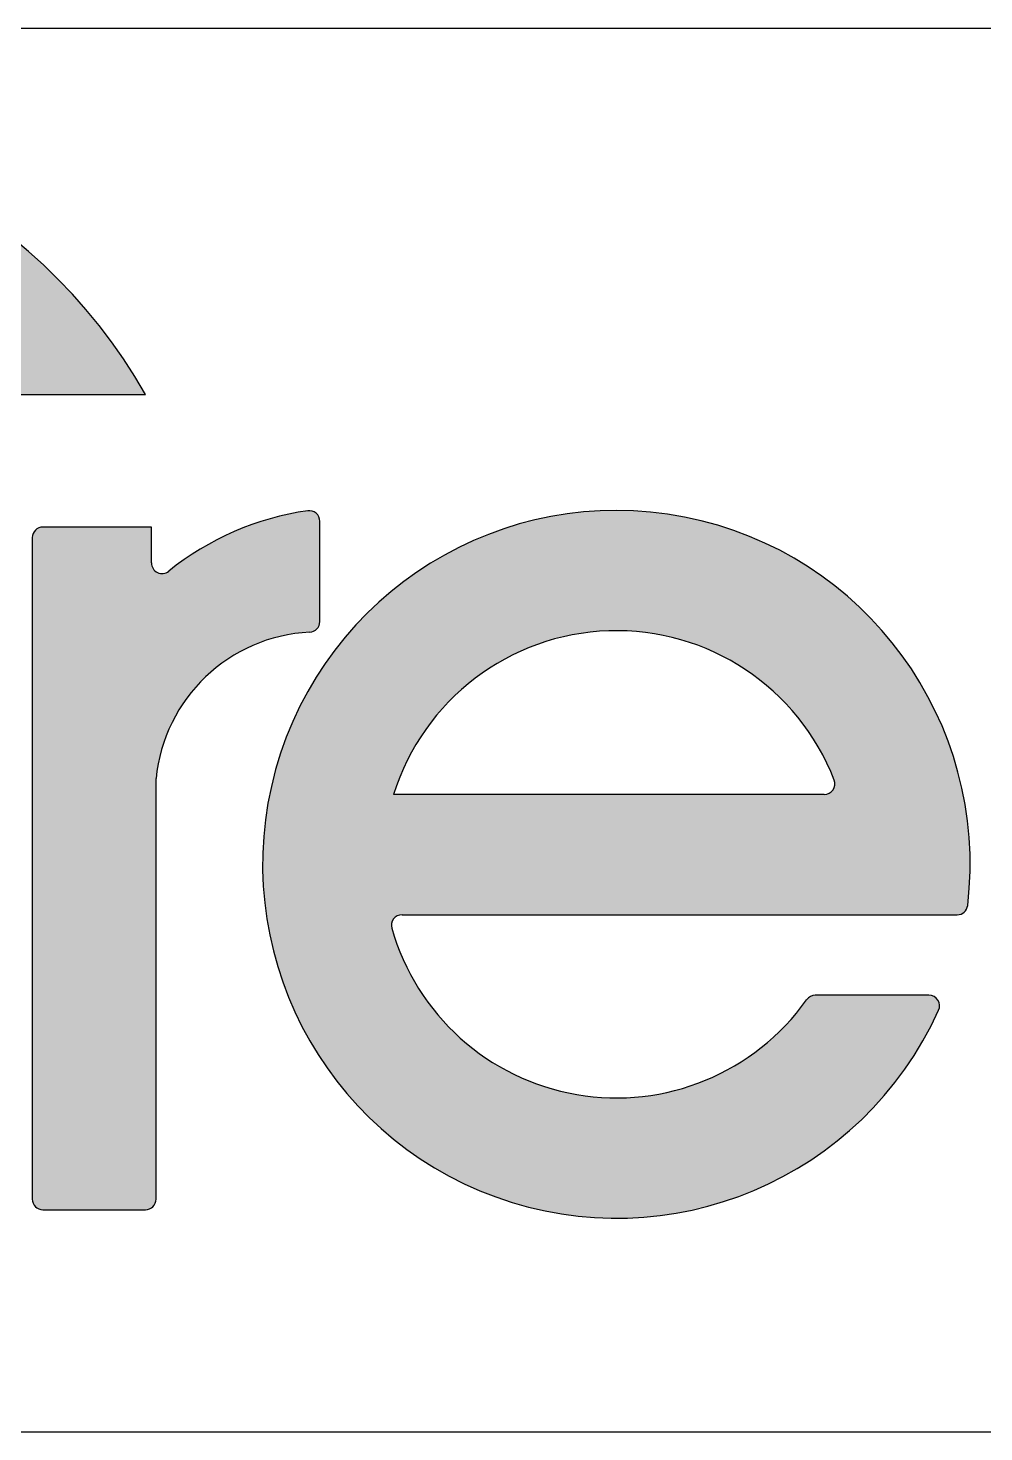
# Model space of a CAD drawing. Header units: millimetres. Extents: x 0.4 to 53.6, y 0.4 to 34.5.
# Drawn here: x 40.233 to 41.179, y 6.606 to 7.995 of the extents above; entities that cross this region are included whole.
import ezdxf

# ---------------------------------------------------------------- set-up
doc = ezdxf.new("R2010")
doc.units = ezdxf.units.MM
doc.header["$LTSCALE"] = 0.125
doc.layers.add('AM_VIS', color=179, linetype='Continuous', lineweight=35)
doc.layers.add('FORMAT', color=7, linetype='Continuous')
doc.layers.add('SLD-0', color=179, linetype='Continuous')

# ---------------------------------------------------------------- blocks, each defined once
blk = doc.blocks.new('Block2')
at = {"linetype": 'Continuous', "true_color": 0x191924}
h = blk.add_hatch(color=250, dxfattribs=at)
edge = h.paths.add_edge_path(flags=0)
edge.add_arc((0.294378019261137, 0.0316124817148163), 0.0037500000000007, 301.3176686253508, 360.0000000000008)
edge.add_line((0.2981280192611377, 0.0316124817148163), (0.2981280192611377, 0.0760471035220417))
edge.add_arc((0.2943780192611379, 0.0760471035220409), 0.0037499999999999, 1.31463e-11, 129.887150009614)
edge.add_arc((0.1949799975000002, 0.1949799975000002), 0.1512500000000008, 40.31559131436558, 309.8871500096082, ccw=False)
edge.add_arc((0.3131663035619852, 0.2952645778671911), 0.0037500000000013, 220.3155913143495, 269.9999999999872)
edge.add_line((0.3131663035619843, 0.2915145778671899), (0.3643856474011493, 0.29151457786719))
edge.add_arc((0.1949799975000002, 0.1949799975000002), 0.1949799975000001, 29.6763391209449, 301.3176686253514)
h = blk.add_hatch(color=250, dxfattribs=at)
edge = h.paths.add_edge_path(flags=0)
edge.add_arc((0.4222546037474825, 0.211249373986542), 0.0037500000000008, 272.7543407976847, 359.999999999994)
edge.add_line((0.4260046037474832, 0.2112493739865415), (0.4260046037474832, 0.2467038170600954))
edge.add_arc((0.4222546037474821, 0.2467038170600945), 0.0037500000000009, 1.31463e-11, 98.09988033883481)
edge.add_arc((0.4359621604126773, 0.1503880618177731), 0.1010362879219289, 98.09988033882729, 128.8459191946613)
edge.add_arc((0.3702372452810765, 0.2319993457643036), 0.0037499999999998, 180, 308.84591919465436, ccw=False)
edge.add_line((0.3664872452810767, 0.2319993457643036), (0.3664872452810767, 0.2446825181876104))
edge.add_line((0.3664872452810767, 0.2446825181876104), (0.3281068426820429, 0.2446825181876104))
edge.add_arc((0.3281068426820434, 0.2409325181876097), 0.0037500000000007, 90.00000000000679, 180.000000000014)
edge.add_line((0.3243568426820427, 0.2409325181876088), (0.3243568426820427, 0.0071635061742754))
edge.add_arc((0.3281068426820429, 0.0071635061742754), 0.0037500000000003, 180, 270.0000000000008)
edge.add_line((0.3281068426820429, 0.0034135061742751), (0.3643568426820428, 0.0034135061742751))
edge.add_arc((0.3643568426820428, 0.0071635061742754), 0.0037500000000003, 270.0000000000008, 360.0000000000008)
edge.add_line((0.3681068426820431, 0.0071635061742754), (0.3681068426820431, 0.1557695603835478))
edge.add_arc((0.4251908582147456, 0.1502164855930765), 0.0573534782638893, 92.75434079769661, 174.4438074686495, ccw=False)
at = {"layer": 'AM_VIS'}
h = blk.add_hatch(color=256, dxfattribs=at)
edge = h.paths.add_edge_path(flags=0)
edge.add_arc((0.6513593003585325, 0.1114234368407145), 0.00375, 270.0000000000008, 353.3385492886122)
edge.add_arc((0.5308689215349307, 0.1254956236671017), 0.1250593476659233, 353.3385492886082, 695.6324183235639)
edge.add_arc((0.6413716991753682, 0.0754447099403778), 0.0037500000000001, 335.6324183235619, 450.0000000000008)
edge.add_line((0.6413716991753682, 0.0791947099403781), (0.601183994809709, 0.0791947099403781))
edge.add_arc((0.6011839948097097, 0.0754447099403778), 0.0037500000000005, 90.0000000000119, 144.556390282229)
edge.add_arc((0.5308689215349307, 0.1254956236671017), 0.0825593476659246, 195.8861210753264, 324.55639028221384, ccw=False)
edge.add_arc((0.4550694885881341, 0.1039234368407135), 0.0037500000000007, 90.00000000001188, 195.8861210753346, ccw=False)
edge.add_line((0.4550694885881333, 0.1076734368407142), (0.6513593003585325, 0.1076734368407142))
edge = h.paths.add_edge_path(flags=0)
edge.add_arc((0.5308689215349307, 0.1254956236671017), 0.0825593476659252, 21.144190536697693, 162.6078540808882, ccw=False)
edge.add_arc((0.6043724773516037, 0.1539234368407145), 0.0037499999999999, -90.00000000001438, 21.144190536695703, ccw=False)
edge.add_line((0.6043724773516028, 0.1501734368407142), (0.4520840789318543, 0.1501734368407142))
at = {"layer": 'SLD-0'}
for p, q in [((0.3131663036, 0.2915145779), (0.3643856474, 0.2915145779)), ((0.3664872453, 0.2446825182), (0.3281068427, 0.2446825182)), ((0.3664872453, 0.2319993458), (0.3664872453, 0.2446825182)), ((0.4260046037, 0.211249374), (0.4260046037, 0.2467038171)), ((0.3243568427, 0.2409325182), (0.3243568427, 0.0071635062)), ((0.3681068427, 0.0071635062), (0.3681068427, 0.1557695604)), ((0.6043724774, 0.1501734368), (0.4520840789, 0.1501734368)), ((0.4550694886, 0.1076734368), (0.6513593004, 0.1076734368)), ((0.6413716992, 0.0791947099), (0.6011839948, 0.0791947099)), ((0.3281068427, 0.0034135062), (0.3643568427, 0.0034135062))]:
    blk.add_line(p, q, dxfattribs=at)
for centre, radius, start, end in [((0.1949799975, 0.1949799975), 0.1949799975000003, 29.6763391209, 301.3176686254), ((0.4359621604, 0.1503880618), 0.101036287921929, 98.0998803388, 128.8459191947), ((0.5308689215, 0.1254956237), 0.1250593476659236, 353.3385492886, 335.6324183236), ((0.4222546037, 0.2467038171), 0.0037500000000011, 0, 98.0998803388), ((0.3281068427, 0.2409325182), 0.0037500000000007, 90, 180), ((0.3702372453, 0.2319993458), 0.0037499999999999, 180, 308.8459191947), ((0.4222546037, 0.211249374), 0.003750000000001, 272.7543407977, 360), ((0.4251908582, 0.1502164856), 0.0573534782638895, 92.7543407977, 174.4438074687), ((0.5308689215, 0.1254956237), 0.0825593476659261, 21.1441905367, 162.6078540809), ((0.6043724774, 0.1539234368), 0.0037500000000003, 270, 21.1441905367), ((0.6513593004, 0.1114234368), 0.0037500000000003, 270, 353.3385492886), ((0.4550694886, 0.1039234368), 0.0037500000000007, 90, 195.8861210753), ((0.5308689215, 0.1254956237), 0.0825593476659249, 195.8861210753, 324.5563902822), ((0.6011839948, 0.0754447099), 0.0037500000000007, 90, 144.5563902822), ((0.6413716992, 0.0754447099), 0.0037500000000003, 335.6324183236, 90), ((0.3281068427, 0.0071635062), 0.0037500000000003, 180, 270), ((0.3643568427, 0.0071635062), 0.0037500000000003, 270, 0)]:
    blk.add_arc(centre, radius, start, end, dxfattribs=at)
blk = doc.blocks.new('Creare PDM Title Block')
at = {"layer": 'FORMAT'}
for p, q in [((38.1, 7.9949967163), (68.2606664512, 7.9949967163)), ((54.76875, 6.6059342163), (68.2625, 6.6059342163))]:
    blk.add_line(p, q, dxfattribs=at)

msp = doc.modelspace()

# ---------------------------------------------------------------- block references
at = {"color": 7, "linetype": 'Continuous'}
msp.add_blockref('Creare PDM Title Block', (-15.8729611808, -2.9535e-06), dxfattribs=at)
at = {"color": 7, "linetype": 'Continuous', "xscale": 2.8, "yscale": 2.8, "zscale": 2.8}
msp.add_blockref('Block2', (39.3289744435, 6.8161798292), dxfattribs=at)

doc.saveas('drawing.dxf')
